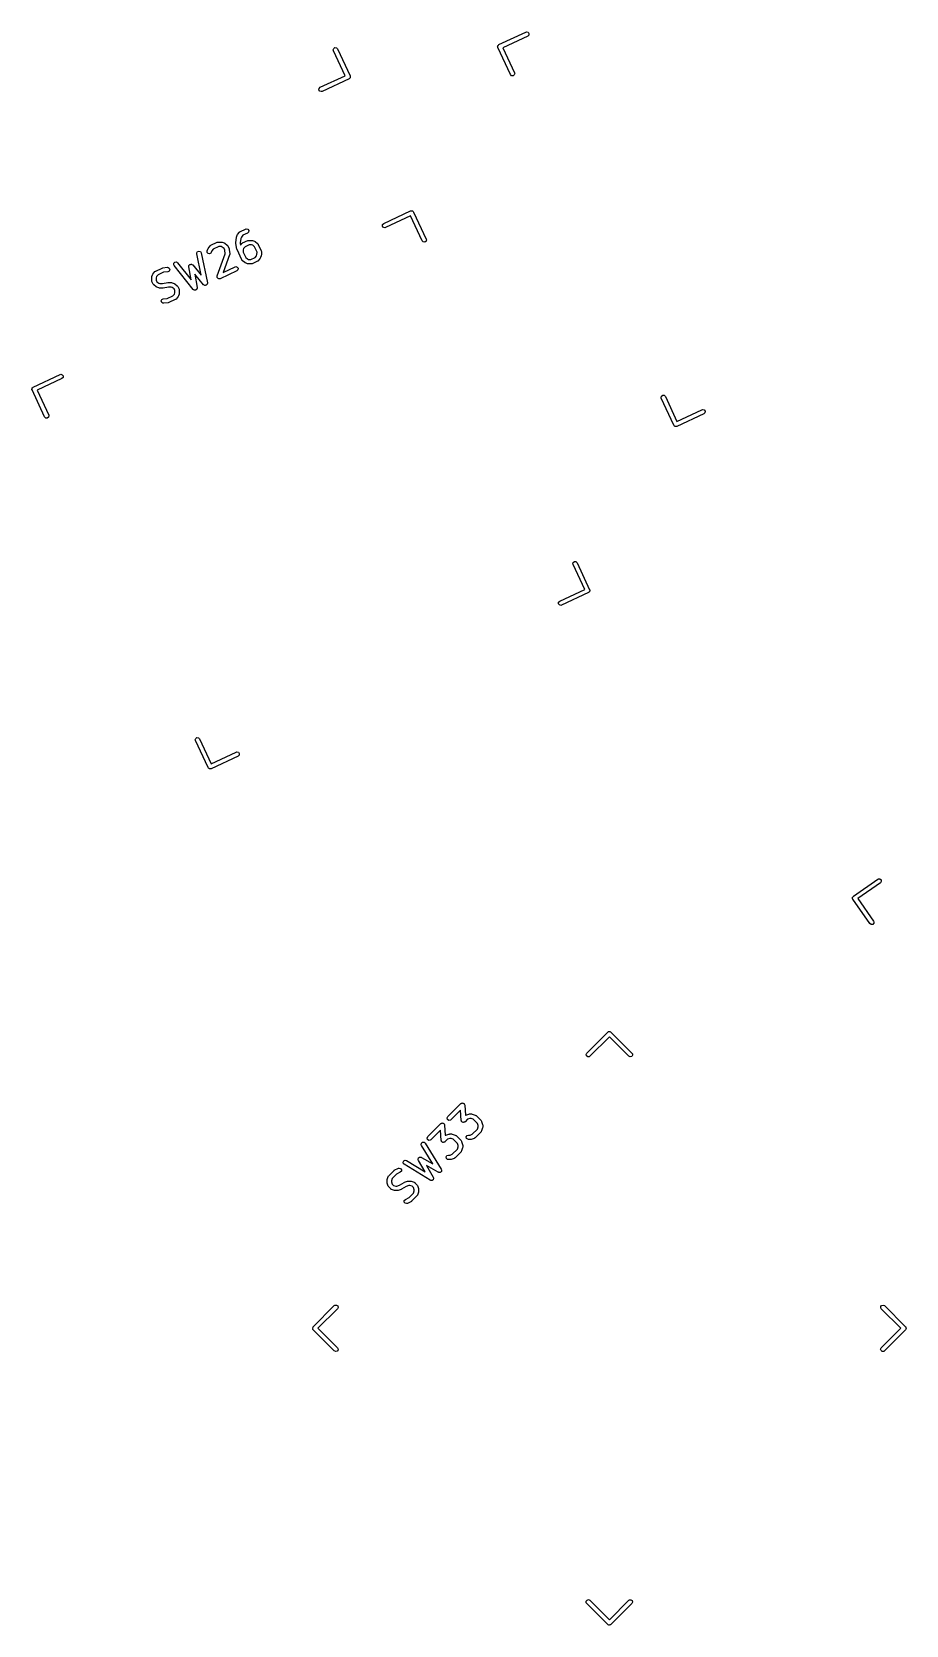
# Model space of a CAD drawing. Extents: x 18 to 265, y -156 to -47.
# Drawn here: x 174 to 203.4, y -156.4 to -102.9 of the extents above; entities that cross this region are included whole.
import ezdxf

# ---------------------------------------------------------------- set-up
doc = ezdxf.new("R2010")
doc.units = 0
doc.layers.add('BLACK', color=7, linetype='CONTINUOUS')

msp = doc.modelspace()

# ---------------------------------------------------------------- linework, layer by layer
at = {"layer": 'BLACK', "linetype": 'CONTINUOUS'}
for p, q in [((189.713, -103.324), (189.727, -103.31)), ((189.727, -103.31), (190.633, -102.887)), ((190.696, -103.023), (189.858, -103.414)), ((190.633, -102.887), (190.658, -102.88)), ((190.658, -102.88), (190.708, -102.894)), ((190.733, -102.987), (190.696, -103.023)), ((190.708, -102.894), (190.737, -102.936)), ((190.737, -102.936), (190.733, -102.987)), ((184.16, -103.488), (184.173, -103.439)), ((184.167, -103.514), (184.16, -103.488)), ((184.558, -104.352), (184.167, -103.514)), ((184.173, -103.439), (184.215, -103.409)), ((184.215, -103.409), (184.266, -103.414)), ((184.266, -103.414), (184.303, -103.45)), ((184.303, -103.45), (184.725, -104.356)), ((189.684, -103.384), (189.689, -103.366)), ((189.686, -103.394), (189.684, -103.384)), ((189.686, -103.397), (189.686, -103.394)), ((189.688, -103.4), (189.686, -103.397)), ((189.69, -103.409), (189.688, -103.4)), ((189.689, -103.366), (189.69, -103.346)), ((189.69, -103.346), (189.695, -103.341)), ((190.113, -104.316), (189.69, -103.409)), ((189.695, -103.341), (189.697, -103.335)), ((189.697, -103.335), (189.713, -103.324)), ((189.858, -103.414), (190.249, -104.252)), ((183.719, -104.743), (184.558, -104.352)), ((184.725, -104.356), (184.728, -104.366)), ((184.732, -104.382), (184.727, -104.4)), ((184.728, -104.366), (184.73, -104.369)), ((184.73, -104.369), (184.73, -104.372)), ((184.73, -104.372), (184.732, -104.382)), ((190.149, -104.352), (190.113, -104.316)), ((190.2, -104.357), (190.149, -104.352)), ((190.242, -104.327), (190.2, -104.357)), ((190.256, -104.278), (190.242, -104.327)), ((190.249, -104.252), (190.256, -104.278)), ((183.679, -104.83), (183.683, -104.779)), ((183.708, -104.872), (183.679, -104.83)), ((183.683, -104.779), (183.719, -104.743)), ((183.758, -104.886), (183.708, -104.872)), ((183.783, -104.879), (183.758, -104.886)), ((184.689, -104.456), (183.783, -104.879)), ((184.703, -104.442), (184.689, -104.456)), ((184.719, -104.431), (184.703, -104.442)), ((184.721, -104.425), (184.719, -104.431)), ((184.725, -104.42), (184.721, -104.425)), ((184.727, -104.4), (184.725, -104.42)), ((185.854, -109.32), (186.76, -108.897)), ((186.755, -109.065), (185.917, -109.456)), ((187.146, -109.903), (186.755, -109.065)), ((186.76, -108.897), (186.769, -108.895)), ((186.769, -108.895), (186.772, -108.893)), ((186.772, -108.893), (186.776, -108.893)), ((186.776, -108.893), (186.785, -108.89)), ((186.785, -108.89), (186.804, -108.895)), ((186.804, -108.895), (186.823, -108.897)), ((186.823, -108.897), (186.828, -108.902)), ((186.828, -108.902), (186.835, -108.904)), ((186.835, -108.904), (186.846, -108.92)), ((186.846, -108.92), (186.86, -108.933)), ((186.86, -108.933), (187.282, -109.84)), ((180.911, -109.776), (180.934, -109.713)), ((180.934, -109.713), (180.946, -109.693)), ((180.946, -109.692), (181.012, -109.608)), ((180.946, -109.693), (180.946, -109.692)), ((181.012, -109.608), (181.032, -109.591)), ((181.032, -109.591), (181.036, -109.59)), ((181.036, -109.59), (181.039, -109.587)), ((181.039, -109.587), (181.212, -109.506)), ((181.119, -109.715), (181.071, -109.775)), ((181.275, -109.642), (181.119, -109.715)), ((181.212, -109.506), (181.237, -109.5)), ((181.237, -109.5), (181.287, -109.513)), ((181.312, -109.606), (181.275, -109.642)), ((181.287, -109.513), (181.316, -109.555)), ((181.316, -109.555), (181.312, -109.606)), ((185.813, -109.407), (185.817, -109.356)), ((185.842, -109.449), (185.813, -109.407)), ((185.817, -109.356), (185.854, -109.32)), ((185.892, -109.462), (185.842, -109.449)), ((185.917, -109.456), (185.892, -109.462)), ((179.573, -110.308), (179.597, -110.263)), ((179.597, -110.263), (179.645, -110.244)), ((179.645, -110.244), (179.693, -110.26)), ((179.693, -110.26), (179.72, -110.304)), ((179.919, -110.239), (179.942, -110.176)), ((179.919, -110.29), (179.919, -110.239)), ((179.942, -110.176), (179.953, -110.156)), ((179.953, -110.155), (180.02, -110.071)), ((179.953, -110.156), (179.953, -110.155)), ((180.02, -110.071), (180.039, -110.054)), ((180.039, -110.054), (180.044, -110.053)), ((180.044, -110.053), (180.047, -110.05)), ((180.047, -110.05), (180.262, -109.949)), ((180.079, -110.238), (180.06, -110.29)), ((180.126, -110.178), (180.079, -110.238)), ((180.31, -110.093), (180.126, -110.178)), ((180.262, -109.949), (180.288, -109.942)), ((180.288, -109.942), (180.292, -109.944)), ((180.292, -109.944), (180.296, -109.942)), ((180.296, -109.942), (180.403, -109.945)), ((180.386, -110.095), (180.31, -110.093)), ((180.427, -110.109), (180.386, -110.095)), ((180.403, -109.945), (180.425, -109.95)), ((180.425, -109.95), (180.426, -109.95)), ((180.426, -109.95), (180.49, -109.973)), ((180.487, -110.157), (180.427, -110.109)), ((180.514, -110.216), (180.487, -110.157)), ((180.49, -109.973), (180.509, -109.984)), ((180.509, -109.984), (180.511, -109.984)), ((180.511, -109.984), (180.594, -110.051)), ((180.528, -110.336), (180.514, -110.216)), ((180.594, -110.051), (180.611, -110.07)), ((180.611, -110.07), (180.612, -110.074)), ((180.612, -110.074), (180.615, -110.078)), ((180.615, -110.078), (180.656, -110.164)), ((180.656, -110.164), (180.661, -110.186)), ((180.661, -110.186), (180.662, -110.187)), ((180.662, -110.187), (180.679, -110.337)), ((180.882, -109.96), (180.908, -109.79)), ((180.882, -109.986), (180.882, -109.96)), ((180.882, -109.96), (180.882, -109.96)), ((180.92, -110.178), (180.882, -109.986)), ((180.908, -109.79), (180.911, -109.779)), ((180.911, -109.779), (180.911, -109.776)), ((180.921, -110.181), (180.92, -110.178)), ((180.925, -110.196), (180.921, -110.181)), ((181.086, -110.541), (180.925, -110.196)), ((181.055, -109.82), (181.032, -109.97)), ((181.032, -109.97), (181.046, -110.045)), ((181.046, -110.045), (181.087, -109.994)), ((181.071, -109.775), (181.055, -109.82)), ((181.087, -109.994), (181.106, -109.977)), ((181.106, -109.977), (181.111, -109.976)), ((181.111, -109.976), (181.114, -109.972)), ((181.114, -109.972), (181.287, -109.892)), ((181.131, -110.201), (181.129, -110.278)), ((181.146, -110.161), (181.131, -110.201)), ((181.193, -110.101), (181.146, -110.161)), ((181.334, -110.035), (181.193, -110.101)), ((181.287, -109.892), (181.312, -109.885)), ((181.312, -109.885), (181.316, -109.886)), ((181.316, -109.886), (181.32, -109.885)), ((181.32, -109.885), (181.427, -109.888)), ((181.411, -110.037), (181.334, -110.035)), ((181.451, -110.052), (181.411, -110.037)), ((181.427, -109.888), (181.449, -109.892)), ((181.449, -109.892), (181.45, -109.892)), ((181.45, -109.892), (181.514, -109.915)), ((181.511, -110.1), (181.451, -110.052)), ((181.597, -110.284), (181.511, -110.1)), ((181.514, -109.915), (181.533, -109.927)), ((181.533, -109.927), (181.535, -109.927)), ((181.535, -109.927), (181.618, -109.993)), ((181.618, -109.993), (181.635, -110.013)), ((181.635, -110.013), (181.636, -110.017)), ((181.636, -110.017), (181.639, -110.02)), ((181.639, -110.02), (181.74, -110.236)), ((181.74, -110.236), (181.747, -110.261)), ((181.747, -110.27), (181.744, -110.376)), ((181.747, -110.261), (181.746, -110.266)), ((181.746, -110.266), (181.747, -110.27)), ((187.183, -109.939), (187.146, -109.903)), ((187.234, -109.944), (187.183, -109.939)), ((187.276, -109.914), (187.234, -109.944)), ((187.289, -109.865), (187.276, -109.914)), ((187.282, -109.84), (187.289, -109.865)), ((178.407, -110.815), (178.428, -110.809)), ((178.428, -110.809), (178.43, -110.808)), ((178.43, -110.808), (178.579, -110.791)), ((178.579, -110.791), (178.605, -110.792)), ((178.605, -110.792), (178.648, -110.821)), ((178.799, -110.705), (178.8, -110.654)), ((178.811, -110.728), (178.799, -110.705)), ((178.8, -110.654), (178.834, -110.615)), ((179.45, -111.534), (178.811, -110.728)), ((178.834, -110.615), (178.885, -110.608)), ((178.885, -110.608), (178.929, -110.635)), ((178.929, -110.635), (179.383, -111.207)), ((179.305, -110.746), (179.309, -110.74)), ((179.305, -110.772), (179.305, -110.746)), ((179.383, -111.207), (179.305, -110.772)), ((179.309, -110.733), (179.321, -110.719)), ((179.309, -110.74), (179.309, -110.733)), ((179.321, -110.719), (179.331, -110.702)), ((179.331, -110.702), (179.337, -110.699)), ((179.337, -110.699), (179.342, -110.694)), ((179.342, -110.694), (179.361, -110.691)), ((179.361, -110.691), (179.379, -110.684)), ((179.379, -110.684), (179.385, -110.686)), ((179.385, -110.686), (179.392, -110.685)), ((179.392, -110.685), (179.409, -110.695)), ((179.409, -110.695), (179.427, -110.702)), ((179.427, -110.702), (179.431, -110.708)), ((179.431, -110.708), (179.437, -110.711)), ((179.437, -110.711), (179.72, -111.05)), ((179.573, -110.334), (179.573, -110.308)), ((179.72, -111.05), (179.573, -110.334)), ((179.72, -110.304), (179.927, -111.311)), ((179.952, -110.329), (179.919, -110.29)), ((180.002, -110.338), (179.952, -110.329)), ((180.047, -110.313), (180.002, -110.338)), ((180.06, -110.29), (180.047, -110.313)), ((180.258, -111.079), (180.528, -110.336)), ((180.675, -110.371), (180.461, -110.96)), ((180.461, -110.96), (180.858, -110.775)), ((180.678, -110.363), (180.675, -110.366)), ((180.675, -110.366), (180.675, -110.371)), ((180.679, -110.337), (180.678, -110.363)), ((180.858, -110.775), (180.883, -110.768)), ((180.883, -110.768), (180.932, -110.782)), ((180.932, -110.782), (180.962, -110.824)), ((181.089, -110.544), (181.086, -110.541)), ((181.09, -110.549), (181.089, -110.544)), ((181.108, -110.568), (181.09, -110.549)), ((181.191, -110.634), (181.108, -110.568)), ((181.129, -110.278), (181.215, -110.462)), ((181.193, -110.635), (181.191, -110.634)), ((181.212, -110.646), (181.193, -110.635)), ((181.275, -110.669), (181.212, -110.646)), ((181.215, -110.462), (181.275, -110.509)), ((181.275, -110.509), (181.315, -110.524)), ((181.277, -110.669), (181.275, -110.669)), ((181.299, -110.674), (181.277, -110.669)), ((181.405, -110.676), (181.299, -110.674)), ((181.315, -110.524), (181.392, -110.526)), ((181.392, -110.526), (181.532, -110.461)), ((181.41, -110.675), (181.405, -110.676)), ((181.414, -110.676), (181.41, -110.675)), ((181.439, -110.669), (181.414, -110.676)), ((181.612, -110.589), (181.439, -110.669)), ((181.532, -110.461), (181.58, -110.4)), ((181.58, -110.4), (181.595, -110.36)), ((181.595, -110.36), (181.597, -110.284)), ((181.615, -110.586), (181.612, -110.589)), ((181.619, -110.585), (181.615, -110.586)), ((181.639, -110.568), (181.619, -110.585)), ((181.705, -110.484), (181.639, -110.568)), ((181.717, -110.463), (181.705, -110.483)), ((181.705, -110.483), (181.705, -110.484)), ((181.74, -110.4), (181.717, -110.463)), ((181.744, -110.376), (181.74, -110.398)), ((181.74, -110.398), (181.74, -110.4)), ((178.056, -111.234), (178.058, -111.128)), ((178.057, -111.238), (178.056, -111.234)), ((178.056, -111.243), (178.057, -111.238)), ((178.063, -111.268), (178.056, -111.243)), ((178.058, -111.128), (178.063, -111.106)), ((178.063, -111.104), (178.086, -111.041)), ((178.063, -111.106), (178.063, -111.104)), ((178.103, -111.354), (178.063, -111.268)), ((178.086, -111.041), (178.097, -111.022)), ((178.097, -111.022), (178.098, -111.02)), ((178.098, -111.02), (178.164, -110.937)), ((178.164, -110.937), (178.183, -110.919)), ((178.183, -110.919), (178.188, -110.918)), ((178.188, -110.918), (178.191, -110.915)), ((178.191, -110.915), (178.407, -110.815)), ((178.208, -111.144), (178.206, -111.221)), ((178.206, -111.221), (178.231, -111.275)), ((178.223, -111.104), (178.208, -111.144)), ((178.27, -111.044), (178.223, -111.104)), ((178.231, -111.275), (178.291, -111.322)), ((178.459, -110.956), (178.27, -111.044)), ((178.291, -111.322), (178.332, -111.337)), ((178.332, -111.337), (178.418, -111.34)), ((178.418, -111.34), (178.602, -111.304)), ((178.597, -110.94), (178.459, -110.956)), ((178.642, -110.917), (178.597, -110.94)), ((178.602, -111.304), (178.615, -111.304)), ((178.615, -111.304), (178.619, -111.302)), ((178.619, -111.302), (178.725, -111.305)), ((178.663, -110.87), (178.642, -110.917)), ((178.648, -110.821), (178.663, -110.87)), ((178.725, -111.305), (178.747, -111.31)), ((178.747, -111.31), (178.749, -111.31)), ((178.749, -111.31), (178.812, -111.333)), ((178.812, -111.333), (178.831, -111.344)), ((178.831, -111.344), (178.833, -111.345)), ((178.833, -111.345), (178.916, -111.411)), ((179.796, -111.374), (179.502, -111.023)), ((179.502, -111.023), (179.582, -111.474)), ((179.928, -111.337), (179.924, -111.344)), ((179.924, -111.344), (179.924, -111.352)), ((179.927, -111.311), (179.928, -111.337)), ((180.256, -111.124), (180.258, -111.102)), ((180.258, -111.127), (180.256, -111.124)), ((180.258, -111.102), (180.258, -111.079)), ((180.258, -111.13), (180.258, -111.127)), ((180.272, -111.148), (180.258, -111.13)), ((180.285, -111.166), (180.272, -111.148)), ((180.289, -111.167), (180.285, -111.166)), ((180.291, -111.17), (180.289, -111.167)), ((180.313, -111.173), (180.291, -111.17)), ((180.335, -111.179), (180.313, -111.173)), ((180.339, -111.178), (180.335, -111.179)), ((180.341, -111.178), (180.339, -111.178)), ((180.344, -111.177), (180.341, -111.178)), ((180.36, -111.173), (180.344, -111.177)), ((180.921, -110.911), (180.36, -111.173)), ((180.957, -110.875), (180.921, -110.911)), ((180.962, -110.824), (180.957, -110.875)), ((178.106, -111.357), (178.103, -111.354)), ((178.107, -111.362), (178.106, -111.357)), ((178.124, -111.381), (178.107, -111.362)), ((178.208, -111.448), (178.124, -111.381)), ((178.209, -111.448), (178.208, -111.448)), ((178.228, -111.459), (178.209, -111.448)), ((178.292, -111.482), (178.228, -111.459)), ((178.293, -111.482), (178.292, -111.482)), ((178.315, -111.487), (178.293, -111.482)), ((178.422, -111.49), (178.315, -111.487)), ((178.378, -111.922), (178.398, -111.875)), ((178.398, -111.875), (178.444, -111.852)), ((178.425, -111.489), (178.422, -111.49)), ((178.438, -111.488), (178.425, -111.489)), ((178.623, -111.453), (178.438, -111.488)), ((178.444, -111.852), (178.581, -111.836)), ((178.581, -111.836), (178.77, -111.748)), ((178.709, -111.455), (178.623, -111.453)), ((178.85, -111.877), (178.634, -111.978)), ((178.749, -111.47), (178.709, -111.455)), ((178.809, -111.517), (178.749, -111.47)), ((178.77, -111.748), (178.818, -111.688)), ((178.835, -111.571), (178.809, -111.517)), ((178.818, -111.688), (178.832, -111.648)), ((178.832, -111.648), (178.835, -111.571)), ((178.853, -111.874), (178.85, -111.877)), ((178.857, -111.873), (178.853, -111.874)), ((178.877, -111.856), (178.857, -111.873)), ((178.943, -111.772), (178.877, -111.856)), ((178.916, -111.411), (178.934, -111.43)), ((178.934, -111.43), (178.935, -111.435)), ((178.935, -111.435), (178.938, -111.438)), ((178.938, -111.438), (178.978, -111.524)), ((178.955, -111.751), (178.943, -111.771)), ((178.943, -111.771), (178.943, -111.772)), ((178.978, -111.688), (178.955, -111.751)), ((178.978, -111.524), (178.985, -111.549)), ((178.982, -111.664), (178.978, -111.686)), ((178.978, -111.686), (178.978, -111.688)), ((178.985, -111.558), (178.982, -111.664)), ((178.985, -111.549), (178.984, -111.554)), ((178.984, -111.554), (178.985, -111.558)), ((179.456, -111.538), (179.45, -111.534)), ((179.46, -111.544), (179.456, -111.538)), ((179.478, -111.551), (179.46, -111.544)), ((179.493, -111.56), (179.478, -111.551)), ((179.501, -111.559), (179.493, -111.56)), ((179.508, -111.562), (179.501, -111.559)), ((179.526, -111.556), (179.508, -111.562)), ((179.544, -111.553), (179.526, -111.556)), ((179.549, -111.547), (179.544, -111.553)), ((179.557, -111.544), (179.549, -111.547)), ((179.566, -111.528), (179.557, -111.544)), ((179.578, -111.515), (179.566, -111.528)), ((179.582, -111.5), (179.578, -111.507)), ((179.578, -111.507), (179.578, -111.515)), ((179.582, -111.474), (179.582, -111.5)), ((179.803, -111.378), (179.796, -111.374)), ((179.807, -111.385), (179.803, -111.378)), ((179.825, -111.391), (179.807, -111.385)), ((179.841, -111.4), (179.825, -111.391)), ((179.848, -111.398), (179.841, -111.4)), ((179.856, -111.401), (179.848, -111.398)), ((179.873, -111.394), (179.856, -111.401)), ((179.891, -111.391), (179.873, -111.394)), ((179.896, -111.385), (179.891, -111.391)), ((179.903, -111.382), (179.896, -111.385)), ((179.912, -111.366), (179.903, -111.382)), ((179.924, -111.352), (179.912, -111.366)), ((178.392, -111.971), (178.378, -111.922)), ((178.435, -112), (178.392, -111.971)), ((178.461, -112.001), (178.435, -112)), ((178.611, -111.984), (178.461, -112.001)), ((178.612, -111.983), (178.611, -111.984)), ((178.634, -111.978), (178.612, -111.983)), ((174.072, -114.814), (174.978, -114.391)), ((175.041, -114.527), (174.203, -114.918)), ((174.978, -114.391), (175.003, -114.384)), ((175.003, -114.384), (175.053, -114.398)), ((175.078, -114.491), (175.041, -114.527)), ((175.053, -114.398), (175.082, -114.44)), ((175.082, -114.44), (175.078, -114.491)), ((174.029, -114.888), (174.034, -114.869)), ((174.031, -114.898), (174.029, -114.888)), ((174.031, -114.901), (174.031, -114.898)), ((174.033, -114.904), (174.031, -114.901)), ((174.035, -114.913), (174.033, -114.904)), ((174.034, -114.869), (174.035, -114.85)), ((174.035, -114.85), (174.04, -114.845)), ((174.458, -115.82), (174.035, -114.913)), ((174.04, -114.845), (174.042, -114.839)), ((174.042, -114.839), (174.058, -114.828)), ((174.058, -114.828), (174.072, -114.814)), ((174.203, -114.918), (174.594, -115.756)), ((195.191, -115.117), (195.233, -115.087)), ((195.233, -115.087), (195.284, -115.092)), ((195.284, -115.092), (195.32, -115.128)), ((195.178, -115.166), (195.191, -115.117)), ((195.184, -115.191), (195.178, -115.166)), ((195.607, -116.098), (195.184, -115.191)), ((195.32, -115.128), (195.711, -115.966)), ((195.711, -115.966), (196.55, -115.576)), ((196.55, -115.576), (196.575, -115.569)), ((196.575, -115.569), (196.624, -115.582)), ((196.624, -115.582), (196.654, -115.624)), ((196.654, -115.624), (196.649, -115.675)), ((174.494, -115.856), (174.458, -115.82)), ((174.545, -115.86), (174.494, -115.856)), ((174.587, -115.831), (174.545, -115.86)), ((174.601, -115.781), (174.587, -115.831)), ((174.594, -115.756), (174.601, -115.781)), ((195.621, -116.112), (195.607, -116.098)), ((195.632, -116.128), (195.621, -116.112)), ((195.638, -116.129), (195.632, -116.128)), ((195.643, -116.134), (195.638, -116.129)), ((195.663, -116.136), (195.643, -116.134)), ((195.681, -116.141), (195.663, -116.136)), ((195.691, -116.138), (195.681, -116.141)), ((195.694, -116.139), (195.691, -116.138)), ((195.697, -116.137), (195.694, -116.139)), ((195.707, -116.134), (195.697, -116.137)), ((196.613, -115.711), (195.707, -116.134)), ((196.649, -115.675), (196.613, -115.711)), ((192.211, -120.754), (192.224, -120.704)), ((192.218, -120.779), (192.211, -120.754)), ((192.609, -121.617), (192.218, -120.779)), ((192.224, -120.704), (192.266, -120.675)), ((192.266, -120.675), (192.317, -120.679)), ((192.317, -120.679), (192.354, -120.715)), ((192.354, -120.715), (192.776, -121.622)), ((191.73, -122.095), (191.734, -122.044)), ((191.734, -122.044), (191.77, -122.008)), ((191.77, -122.008), (192.609, -121.617)), ((192.74, -121.721), (191.834, -122.144)), ((192.754, -121.708), (192.74, -121.721)), ((192.77, -121.696), (192.754, -121.708)), ((192.771, -121.69), (192.77, -121.696)), ((192.776, -121.685), (192.771, -121.69)), ((192.776, -121.622), (192.779, -121.631)), ((192.778, -121.666), (192.776, -121.685)), ((192.783, -121.647), (192.778, -121.666)), ((192.779, -121.631), (192.781, -121.634)), ((192.781, -121.634), (192.78, -121.637)), ((192.78, -121.637), (192.783, -121.647)), ((191.759, -122.137), (191.73, -122.095)), ((191.808, -122.151), (191.759, -122.137)), ((191.834, -122.144), (191.808, -122.151)), ((179.523, -126.67), (179.536, -126.621)), ((179.529, -126.695), (179.523, -126.67)), ((179.952, -127.602), (179.529, -126.695)), ((179.536, -126.621), (179.578, -126.591)), ((179.578, -126.591), (179.629, -126.596)), ((179.629, -126.596), (179.665, -126.632)), ((179.665, -126.632), (180.056, -127.47)), ((180.958, -127.215), (180.052, -127.638)), ((180.056, -127.47), (180.895, -127.079)), ((180.895, -127.079), (180.92, -127.073)), ((180.92, -127.073), (180.969, -127.086)), ((180.994, -127.179), (180.958, -127.215)), ((180.969, -127.086), (180.999, -127.128)), ((180.999, -127.128), (180.994, -127.179)), ((179.966, -127.615), (179.952, -127.602)), ((179.977, -127.631), (179.966, -127.615)), ((179.983, -127.633), (179.977, -127.631)), ((179.988, -127.638), (179.983, -127.633)), ((180.008, -127.64), (179.988, -127.638)), ((180.026, -127.645), (180.008, -127.64)), ((180.036, -127.642), (180.026, -127.645)), ((180.039, -127.642), (180.036, -127.642)), ((180.042, -127.641), (180.039, -127.642)), ((180.052, -127.638), (180.042, -127.641)), ((201.641, -131.919), (202.46, -131.346)), ((202.546, -131.469), (201.788, -131.999)), ((202.46, -131.346), (202.483, -131.335)), ((202.483, -131.335), (202.534, -131.339)), ((202.534, -131.339), (202.571, -131.376)), ((202.575, -131.427), (202.546, -131.469)), ((202.571, -131.376), (202.575, -131.427)), ((201.611, -131.962), (201.615, -131.956)), ((201.613, -131.981), (201.611, -131.962)), ((201.611, -132), (201.613, -131.981)), ((201.615, -132.009), (201.611, -132)), ((201.615, -131.956), (201.616, -131.949)), ((201.616, -132.013), (201.615, -132.009)), ((201.616, -131.949), (201.629, -131.935)), ((201.618, -132.015), (201.616, -132.013)), ((201.622, -132.024), (201.618, -132.015)), ((202.196, -132.843), (201.622, -132.024)), ((201.629, -131.935), (201.641, -131.919)), ((201.788, -131.999), (202.319, -132.757)), ((202.319, -132.757), (202.33, -132.781)), ((202.238, -132.873), (202.196, -132.843)), ((202.289, -132.868), (202.238, -132.873)), ((202.325, -132.832), (202.289, -132.868)), ((202.33, -132.781), (202.325, -132.832)), ((192.678, -137.194), (193.385, -136.486)), ((193.385, -136.486), (193.394, -136.481)), ((193.394, -136.481), (193.395, -136.478)), ((193.395, -136.478), (193.399, -136.477)), ((193.399, -136.477), (193.407, -136.471)), ((193.407, -136.471), (193.426, -136.47)), ((193.426, -136.47), (193.445, -136.465)), ((193.445, -136.465), (193.451, -136.468)), ((193.451, -136.468), (193.458, -136.467)), ((193.458, -136.467), (193.474, -136.478)), ((193.474, -136.478), (193.492, -136.486)), ((193.492, -136.486), (194.199, -137.194)), ((193.439, -136.646), (192.784, -137.3)), ((194.093, -137.3), (193.439, -136.646)), ((192.657, -137.24), (192.678, -137.194)), ((192.67, -137.29), (192.657, -137.24)), ((192.712, -137.319), (192.67, -137.29)), ((192.763, -137.315), (192.712, -137.319)), ((192.784, -137.3), (192.763, -137.315)), ((194.139, -137.321), (194.093, -137.3)), ((194.189, -137.308), (194.139, -137.321)), ((194.218, -137.266), (194.189, -137.308)), ((194.199, -137.194), (194.214, -137.215)), ((194.214, -137.215), (194.218, -137.266)), ((188.01, -139.327), (188.448, -138.889)), ((188.437, -139.112), (188.116, -139.433)), ((188.46, -139.452), (188.437, -139.112)), ((188.448, -138.889), (188.457, -138.883)), ((188.457, -138.883), (188.459, -138.88)), ((188.459, -138.88), (188.462, -138.879)), ((188.462, -138.879), (188.469, -138.874)), ((188.469, -138.874), (188.489, -138.873)), ((188.489, -138.873), (188.509, -138.868)), ((188.509, -138.868), (188.514, -138.87)), ((188.514, -138.87), (188.52, -138.87)), ((188.52, -138.87), (188.537, -138.881)), ((188.537, -138.881), (188.555, -138.89)), ((188.555, -138.89), (188.557, -138.896)), ((188.557, -138.896), (188.562, -138.899)), ((188.562, -138.899), (188.568, -138.919)), ((188.568, -138.919), (188.576, -138.937)), ((188.576, -138.937), (188.599, -139.282)), ((187.337, -140), (187.774, -139.563)), ((187.774, -139.563), (187.784, -139.556)), ((187.784, -139.556), (187.786, -139.553)), ((187.786, -139.553), (187.789, -139.553)), ((187.789, -139.553), (187.796, -139.548)), ((187.796, -139.548), (187.816, -139.546)), ((187.816, -139.546), (187.836, -139.541)), ((187.836, -139.541), (187.841, -139.544)), ((187.841, -139.544), (187.847, -139.543)), ((187.847, -139.543), (187.863, -139.555)), ((187.863, -139.555), (187.882, -139.564)), ((187.882, -139.564), (187.884, -139.569)), ((187.884, -139.569), (187.889, -139.573)), ((187.889, -139.573), (187.894, -139.592)), ((187.894, -139.592), (187.902, -139.611)), ((187.902, -139.611), (187.925, -139.955)), ((187.988, -139.373), (188.01, -139.327)), ((188.002, -139.423), (187.988, -139.373)), ((188.044, -139.452), (188.002, -139.423)), ((188.095, -139.448), (188.044, -139.452)), ((188.116, -139.433), (188.095, -139.448)), ((188.468, -139.471), (188.46, -139.452)), ((188.473, -139.49), (188.468, -139.471)), ((188.478, -139.494), (188.473, -139.49)), ((188.48, -139.499), (188.478, -139.494)), ((188.499, -139.508), (188.48, -139.499)), ((188.515, -139.52), (188.499, -139.508)), ((188.521, -139.519), (188.515, -139.52)), ((188.526, -139.522), (188.521, -139.519)), ((188.546, -139.517), (188.526, -139.522)), ((188.566, -139.515), (188.546, -139.517)), ((188.573, -139.51), (188.566, -139.515)), ((188.576, -139.51), (188.573, -139.51)), ((188.578, -139.507), (188.576, -139.51)), ((188.588, -139.5), (188.578, -139.507)), ((188.676, -139.412), (188.588, -139.5)), ((188.599, -139.282), (188.604, -139.278)), ((188.604, -139.278), (188.608, -139.278)), ((188.608, -139.278), (188.612, -139.275)), ((188.612, -139.275), (188.713, -139.242)), ((188.749, -139.388), (188.676, -139.412)), ((188.713, -139.242), (188.735, -139.238)), ((188.735, -139.238), (188.737, -139.238)), ((188.737, -139.238), (188.804, -139.238)), ((188.792, -139.388), (188.749, -139.388)), ((188.864, -139.412), (188.792, -139.388)), ((188.804, -139.238), (188.826, -139.242)), ((188.826, -139.242), (188.828, -139.242)), ((188.828, -139.242), (188.929, -139.275)), ((189.008, -139.555), (188.864, -139.412)), ((188.929, -139.275), (188.952, -139.288)), ((188.952, -139.288), (188.954, -139.291)), ((188.954, -139.291), (188.958, -139.293)), ((188.958, -139.293), (189.126, -139.462)), ((189.032, -139.628), (189.008, -139.555)), ((189.008, -139.744), (189.032, -139.671)), ((189.032, -139.671), (189.032, -139.628)), ((189.126, -139.462), (189.141, -139.483)), ((189.141, -139.483), (189.142, -139.487)), ((189.142, -139.487), (189.144, -139.491)), ((189.144, -139.491), (189.178, -139.592)), ((189.178, -139.707), (189.144, -139.808)), ((189.178, -139.592), (189.181, -139.614)), ((189.182, -139.683), (189.178, -139.705)), ((189.178, -139.705), (189.178, -139.707)), ((189.181, -139.614), (189.182, -139.616)), ((189.182, -139.616), (189.182, -139.683)), ((187.114, -140.271), (187.122, -140.22)), ((187.122, -140.22), (187.16, -140.186)), ((187.16, -140.186), (187.211, -140.184)), ((187.211, -140.184), (187.252, -140.216)), ((187.252, -140.216), (187.79, -141.092)), ((187.315, -140.047), (187.337, -140)), ((187.328, -140.096), (187.315, -140.047)), ((187.37, -140.126), (187.328, -140.096)), ((187.421, -140.121), (187.37, -140.126)), ((187.443, -140.106), (187.421, -140.121)), ((187.764, -139.786), (187.443, -140.106)), ((187.786, -140.126), (187.764, -139.786)), ((187.794, -140.144), (187.786, -140.126)), ((187.8, -140.164), (187.794, -140.144)), ((187.805, -140.167), (187.8, -140.164)), ((187.807, -140.173), (187.805, -140.167)), ((187.825, -140.182), (187.807, -140.173)), ((187.842, -140.193), (187.825, -140.182)), ((187.848, -140.193), (187.842, -140.193)), ((187.853, -140.195), (187.848, -140.193)), ((187.873, -140.191), (187.853, -140.195)), ((187.893, -140.189), (187.873, -140.191)), ((187.9, -140.184), (187.893, -140.189)), ((187.903, -140.183), (187.9, -140.184)), ((187.905, -140.18), (187.903, -140.183)), ((187.914, -140.174), (187.905, -140.18)), ((188.003, -140.085), (187.914, -140.174)), ((187.925, -139.955), (187.93, -139.952)), ((187.93, -139.952), (187.935, -139.951)), ((187.935, -139.951), (187.938, -139.949)), ((187.938, -139.949), (188.039, -139.915)), ((188.075, -140.061), (188.003, -140.085)), ((188.039, -139.915), (188.062, -139.912)), ((188.062, -139.912), (188.063, -139.911)), ((188.063, -139.911), (188.13, -139.911)), ((188.118, -140.061), (188.075, -140.061)), ((188.191, -140.085), (188.118, -140.061)), ((188.13, -139.911), (188.153, -139.915)), ((188.153, -139.915), (188.154, -139.915)), ((188.154, -139.915), (188.255, -139.949)), ((188.334, -140.229), (188.191, -140.085)), ((188.255, -139.949), (188.278, -139.961)), ((188.278, -139.961), (188.28, -139.965)), ((188.28, -139.965), (188.285, -139.967)), ((188.285, -139.967), (188.453, -140.135)), ((188.359, -140.301), (188.334, -140.229)), ((188.453, -140.135), (188.468, -140.156)), ((188.468, -140.156), (188.468, -140.161)), ((188.468, -140.161), (188.471, -140.164)), ((188.471, -140.164), (188.505, -140.265)), ((188.629, -140.007), (188.655, -139.962)), ((188.638, -140.057), (188.629, -140.007)), ((188.677, -140.09), (188.638, -140.057)), ((188.655, -139.962), (188.703, -139.945)), ((188.703, -140.095), (188.677, -140.09)), ((188.703, -139.945), (188.758, -139.945)), ((188.77, -140.095), (188.703, -140.095)), ((188.758, -139.945), (188.831, -139.921)), ((188.772, -140.094), (188.77, -140.095)), ((188.794, -140.091), (188.772, -140.094)), ((188.895, -140.057), (188.794, -140.091)), ((188.831, -139.921), (189.008, -139.744)), ((188.899, -140.054), (188.895, -140.057)), ((188.903, -140.054), (188.899, -140.054)), ((188.924, -140.039), (188.903, -140.054)), ((189.126, -139.837), (188.924, -140.039)), ((189.128, -139.833), (189.126, -139.837)), ((189.132, -139.831), (189.128, -139.833)), ((189.144, -139.808), (189.132, -139.831)), ((186.526, -140.812), (186.571, -140.787)), ((186.571, -140.787), (186.621, -140.798)), ((187.012, -140.76), (187.018, -140.742)), ((187.014, -140.767), (187.012, -140.76)), ((187.013, -140.774), (187.014, -140.767)), ((187.022, -140.798), (187.013, -140.774)), ((187.018, -140.742), (187.022, -140.723)), ((187.022, -140.723), (187.027, -140.719)), ((187.027, -140.719), (187.029, -140.712)), ((187.029, -140.712), (187.046, -140.703)), ((187.046, -140.703), (187.061, -140.69)), ((187.061, -140.69), (187.068, -140.69)), ((187.068, -140.69), (187.074, -140.687)), ((187.074, -140.687), (187.093, -140.69)), ((187.093, -140.69), (187.112, -140.69)), ((187.112, -140.69), (187.117, -140.694)), ((187.124, -140.295), (187.114, -140.271)), ((187.117, -140.694), (187.124, -140.696)), ((187.507, -140.917), (187.124, -140.295)), ((187.124, -140.696), (187.507, -140.917)), ((187.956, -140.68), (187.981, -140.636)), ((187.965, -140.731), (187.956, -140.68)), ((188.004, -140.764), (187.965, -140.731)), ((187.981, -140.636), (188.029, -140.618)), ((188.029, -140.768), (188.004, -140.764)), ((188.029, -140.618), (188.085, -140.618)), ((188.097, -140.768), (188.029, -140.768)), ((188.085, -140.618), (188.157, -140.594)), ((188.098, -140.768), (188.097, -140.768)), ((188.121, -140.764), (188.098, -140.768)), ((188.222, -140.731), (188.121, -140.764)), ((188.157, -140.594), (188.334, -140.417)), ((188.225, -140.728), (188.222, -140.731)), ((188.23, -140.728), (188.225, -140.728)), ((188.251, -140.713), (188.23, -140.728)), ((188.453, -140.511), (188.251, -140.713)), ((188.334, -140.417), (188.359, -140.344)), ((188.359, -140.344), (188.359, -140.301)), ((188.455, -140.506), (188.453, -140.511)), ((188.459, -140.504), (188.455, -140.506)), ((188.471, -140.481), (188.459, -140.504)), ((188.505, -140.38), (188.471, -140.481)), ((188.505, -140.265), (188.508, -140.288)), ((188.509, -140.356), (188.505, -140.379)), ((188.505, -140.379), (188.505, -140.38)), ((188.508, -140.288), (188.509, -140.289)), ((188.509, -140.289), (188.509, -140.356)), ((186.005, -141.343), (186.018, -141.32)), ((186.018, -141.32), (186.022, -141.318)), ((186.022, -141.318), (186.023, -141.314)), ((186.023, -141.314), (186.192, -141.145)), ((186.289, -141.26), (186.142, -141.407)), ((186.192, -141.145), (186.21, -141.132)), ((186.21, -141.132), (186.211, -141.131)), ((186.211, -141.131), (186.346, -141.064)), ((186.413, -141.198), (186.289, -141.26)), ((186.346, -141.064), (186.371, -141.056)), ((186.371, -141.056), (186.421, -141.068)), ((186.448, -141.161), (186.413, -141.198)), ((186.421, -141.068), (186.451, -141.11)), ((186.451, -141.11), (186.448, -141.161)), ((186.507, -140.859), (186.526, -140.812)), ((186.523, -140.908), (186.507, -140.859)), ((186.542, -140.925), (186.523, -140.908)), ((187.418, -141.464), (186.542, -140.925)), ((186.621, -140.798), (187.243, -141.181)), ((187.243, -141.181), (187.022, -140.798)), ((187.689, -141.196), (187.292, -140.966)), ((187.292, -140.966), (187.522, -141.363)), ((187.697, -141.197), (187.689, -141.196)), ((187.703, -141.202), (187.697, -141.197)), ((187.721, -141.202), (187.703, -141.202)), ((187.739, -141.205), (187.721, -141.202)), ((187.746, -141.201), (187.739, -141.205)), ((187.754, -141.201), (187.746, -141.201)), ((187.768, -141.188), (187.754, -141.201)), ((187.784, -141.179), (187.768, -141.188)), ((187.787, -141.172), (187.784, -141.179)), ((187.792, -141.167), (187.787, -141.172)), ((187.79, -141.092), (187.8, -141.116)), ((187.795, -141.148), (187.792, -141.167)), ((187.801, -141.131), (187.795, -141.148)), ((187.8, -141.116), (187.799, -141.124)), ((187.799, -141.124), (187.801, -141.131)), ((185.968, -141.468), (185.972, -141.446)), ((185.968, -141.535), (185.968, -141.468)), ((185.968, -141.537), (185.968, -141.535)), ((185.972, -141.559), (185.968, -141.537)), ((185.972, -141.444), (186.005, -141.343)), ((185.972, -141.446), (185.972, -141.444)), ((186.005, -141.66), (185.972, -141.559)), ((186.008, -141.663), (186.005, -141.66)), ((186.009, -141.668), (186.008, -141.663)), ((186.023, -141.689), (186.009, -141.668)), ((186.091, -141.756), (186.023, -141.689)), ((186.095, -141.758), (186.091, -141.756)), ((186.097, -141.762), (186.095, -141.758)), ((186.12, -141.775), (186.097, -141.762)), ((186.142, -141.407), (186.118, -141.48)), ((186.118, -141.48), (186.118, -141.523)), ((186.118, -141.523), (186.142, -141.595)), ((186.221, -141.808), (186.12, -141.775)), ((186.142, -141.595), (186.184, -141.638)), ((186.184, -141.638), (186.257, -141.662)), ((186.223, -141.808), (186.221, -141.808)), ((186.245, -141.812), (186.223, -141.808)), ((186.312, -141.812), (186.245, -141.812)), ((186.257, -141.662), (186.3, -141.662)), ((186.3, -141.662), (186.382, -141.635)), ((186.314, -141.811), (186.312, -141.812)), ((186.336, -141.808), (186.314, -141.811)), ((186.437, -141.775), (186.336, -141.808)), ((186.382, -141.635), (186.543, -141.538)), ((186.44, -141.772), (186.437, -141.775)), ((186.452, -141.768), (186.44, -141.772)), ((186.613, -141.671), (186.452, -141.768)), ((186.543, -141.538), (186.555, -141.533)), ((186.555, -141.533), (186.558, -141.531)), ((186.558, -141.531), (186.659, -141.498)), ((186.695, -141.644), (186.613, -141.671)), ((186.659, -141.498), (186.681, -141.494)), ((186.681, -141.494), (186.683, -141.494)), ((186.683, -141.494), (186.75, -141.494)), ((186.738, -141.644), (186.695, -141.644)), ((186.81, -141.668), (186.738, -141.644)), ((186.75, -141.494), (186.772, -141.498)), ((186.772, -141.498), (186.774, -141.498)), ((186.774, -141.498), (186.875, -141.531)), ((186.853, -141.71), (186.81, -141.668)), ((186.877, -141.783), (186.853, -141.71)), ((186.853, -141.899), (186.877, -141.826)), ((186.875, -141.531), (186.898, -141.544)), ((186.877, -141.826), (186.877, -141.783)), ((186.898, -141.544), (186.9, -141.547)), ((186.9, -141.547), (186.904, -141.549)), ((186.904, -141.549), (186.971, -141.617)), ((186.971, -141.617), (186.986, -141.638)), ((186.986, -141.638), (186.987, -141.642)), ((186.987, -141.642), (186.989, -141.646)), ((186.989, -141.646), (187.023, -141.747)), ((187.023, -141.862), (186.989, -141.963)), ((187.023, -141.747), (187.026, -141.769)), ((187.027, -141.838), (187.023, -141.86)), ((187.023, -141.86), (187.023, -141.862)), ((187.026, -141.769), (187.027, -141.771)), ((187.027, -141.771), (187.027, -141.838)), ((187.425, -141.466), (187.418, -141.464)), ((187.431, -141.471), (187.425, -141.466)), ((187.45, -141.471), (187.431, -141.471)), ((187.468, -141.475), (187.45, -141.471)), ((187.475, -141.471), (187.468, -141.475)), ((187.483, -141.471), (187.475, -141.471)), ((187.497, -141.459), (187.483, -141.471)), ((187.513, -141.45), (187.497, -141.459)), ((187.516, -141.443), (187.513, -141.45)), ((187.522, -141.438), (187.516, -141.443)), ((187.522, -141.363), (187.531, -141.387)), ((187.525, -141.42), (187.522, -141.438)), ((187.532, -141.402), (187.525, -141.42)), ((187.531, -141.387), (187.53, -141.395)), ((187.53, -141.395), (187.532, -141.402)), ((186.543, -142.196), (186.546, -142.145)), ((186.574, -142.237), (186.543, -142.196)), ((186.546, -142.145), (186.582, -142.108)), ((186.624, -142.249), (186.574, -142.237)), ((186.582, -142.108), (186.706, -142.046)), ((186.649, -142.242), (186.624, -142.249)), ((186.783, -142.174), (186.649, -142.242)), ((186.706, -142.046), (186.853, -141.899)), ((186.785, -142.173), (186.783, -142.174)), ((186.803, -142.16), (186.785, -142.173)), ((186.971, -141.992), (186.803, -142.16)), ((186.973, -141.988), (186.971, -141.992)), ((186.977, -141.986), (186.973, -141.988)), ((186.989, -141.963), (186.977, -141.986)), ((183.486, -146.386), (184.193, -145.679)), ((184.299, -145.785), (183.645, -146.439)), ((184.193, -145.679), (184.214, -145.664)), ((184.214, -145.664), (184.266, -145.659)), ((184.266, -145.659), (184.308, -145.689)), ((184.321, -145.738), (184.299, -145.785)), ((184.308, -145.689), (184.321, -145.738)), ((202.558, -145.712), (202.588, -145.67)), ((202.563, -145.764), (202.558, -145.712)), ((202.578, -145.785), (202.563, -145.764)), ((203.232, -146.439), (202.578, -145.785)), ((202.588, -145.67), (202.637, -145.657)), ((202.637, -145.657), (202.684, -145.679)), ((202.684, -145.679), (203.391, -146.386)), ((183.464, -146.432), (183.467, -146.426)), ((183.469, -146.451), (183.464, -146.432)), ((183.467, -146.42), (183.478, -146.404)), ((183.467, -146.426), (183.467, -146.42)), ((183.471, -146.471), (183.469, -146.451)), ((183.477, -146.479), (183.471, -146.471)), ((183.478, -146.482), (183.477, -146.479)), ((183.478, -146.404), (183.486, -146.386)), ((183.48, -146.484), (183.478, -146.482)), ((183.486, -146.492), (183.48, -146.484)), ((184.193, -147.199), (183.486, -146.492)), ((183.645, -146.439), (184.299, -147.093)), ((202.578, -147.093), (203.232, -146.439)), ((203.391, -146.492), (202.684, -147.199)), ((203.391, -146.386), (203.397, -146.394)), ((203.399, -146.474), (203.391, -146.492)), ((203.397, -146.394), (203.399, -146.396)), ((203.399, -146.396), (203.4, -146.399)), ((203.41, -146.458), (203.399, -146.474)), ((203.4, -146.399), (203.406, -146.407)), ((203.406, -146.407), (203.408, -146.427)), ((203.408, -146.427), (203.413, -146.445)), ((203.413, -146.445), (203.41, -146.452)), ((203.41, -146.452), (203.41, -146.458)), ((184.24, -147.221), (184.193, -147.199)), ((184.289, -147.207), (184.24, -147.221)), ((184.319, -147.165), (184.289, -147.207)), ((184.299, -147.093), (184.314, -147.114)), ((184.314, -147.114), (184.319, -147.165)), ((202.556, -147.14), (202.578, -147.093)), ((202.569, -147.189), (202.556, -147.14)), ((202.611, -147.219), (202.569, -147.189)), ((202.663, -147.214), (202.611, -147.219)), ((202.684, -147.199), (202.663, -147.214)), ((192.659, -155.612), (192.688, -155.57)), ((192.663, -155.663), (192.659, -155.612)), ((192.678, -155.684), (192.663, -155.663)), ((193.385, -156.391), (192.678, -155.684)), ((192.688, -155.57), (192.738, -155.557)), ((192.738, -155.557), (192.784, -155.578)), ((192.784, -155.578), (193.439, -156.232)), ((193.439, -156.232), (194.093, -155.578)), ((194.199, -155.684), (193.492, -156.391)), ((194.093, -155.578), (194.114, -155.563)), ((194.114, -155.563), (194.165, -155.559)), ((194.165, -155.559), (194.207, -155.588)), ((194.22, -155.638), (194.199, -155.684)), ((194.207, -155.588), (194.22, -155.638)), ((193.403, -156.4), (193.385, -156.391)), ((193.419, -156.411), (193.403, -156.4)), ((193.426, -156.41), (193.419, -156.411)), ((193.432, -156.413), (193.426, -156.41)), ((193.451, -156.408), (193.432, -156.413)), ((193.47, -156.406), (193.451, -156.408)), ((193.478, -156.401), (193.47, -156.406)), ((193.482, -156.4), (193.478, -156.401)), ((193.483, -156.397), (193.482, -156.4)), ((193.492, -156.391), (193.483, -156.397))]:
    msp.add_line(p, q, dxfattribs=at)

doc.saveas('drawing.dxf')
